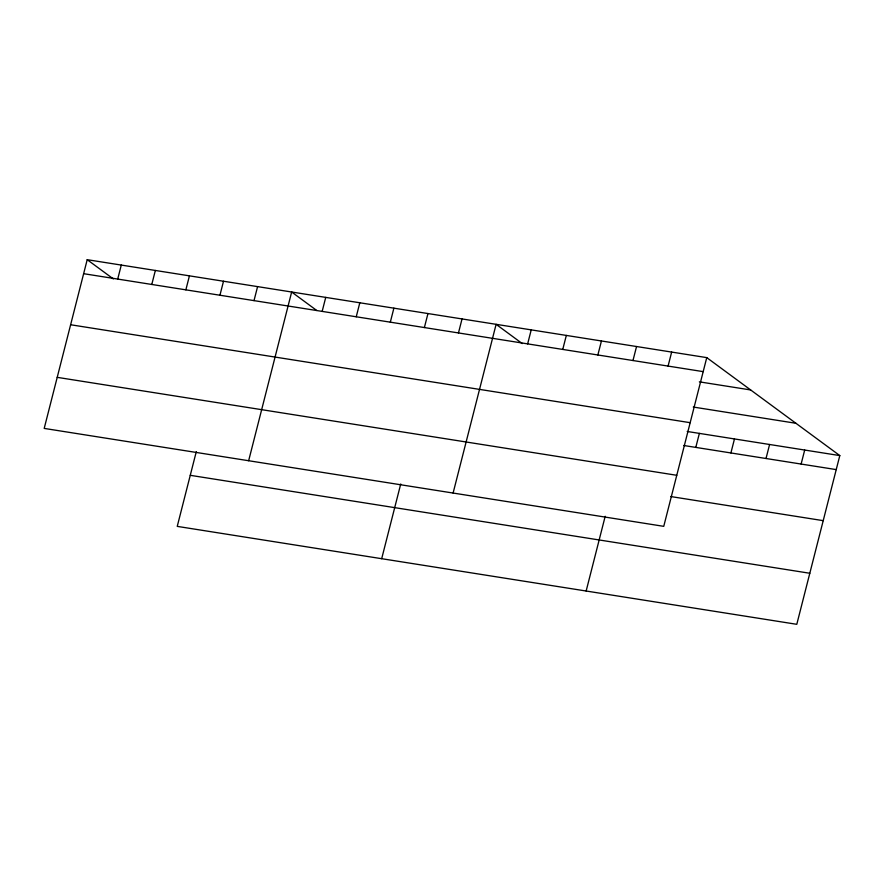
<?xml version="1.0" encoding="UTF-8"?>
<svg xmlns="http://www.w3.org/2000/svg" width="884" height="884" viewBox="0 0 884 884"><rect width="100%" height="100%" fill="white"/><g stroke="black" fill="none" stroke-linecap="round" stroke-linejoin="round"><path stroke-width="1.33" d="M87.207 259.686L44.2 428.409L663.751 526.345L706.758 357.622L87.207 259.686L113.34 278.924M117.716 279.079L121.285 265.067M151.783 284.46L155.352 270.46M185.861 289.853L189.43 275.841M219.939 295.234L223.508 281.234M196.292 451.647L177.242 526.378L796.793 624.314L839.8 455.591L706.758 357.622M254.017 300.626L257.587 286.615M248.647 460.73L291.654 292.007L316.748 310.483M322.163 311.4L325.732 297.389M356.241 316.781L359.81 302.781M390.319 322.174L393.888 308.162M424.386 327.555L427.955 313.555M381.689 558.699L400.739 483.968M458.464 332.948L462.034 318.936M453.105 493.051L496.112 324.329L522.245 343.567M527.649 343.887L531.218 329.876M562.754 349.434L566.324 335.423M597.86 354.981L601.44 340.981M632.977 360.528L636.546 346.528M586.147 591.02L605.197 516.289M668.083 366.087L671.652 352.075M695.796 447.403L699.366 433.392M730.902 452.951L734.471 438.95M766.019 458.498L769.588 444.497M801.125 464.056L804.694 450.044M83.637 273.686L703.189 371.634M699.354 381.844L750.66 389.954M693.277 407.038L795.898 423.27M70.621 324.748L690.172 422.685M687.211 431.469L839.8 455.591M683.641 445.481L836.231 469.603M57.217 377.346L676.768 475.294M670.636 496.532L823.214 520.654M190.259 475.316L809.81 573.263"/></g></svg>
